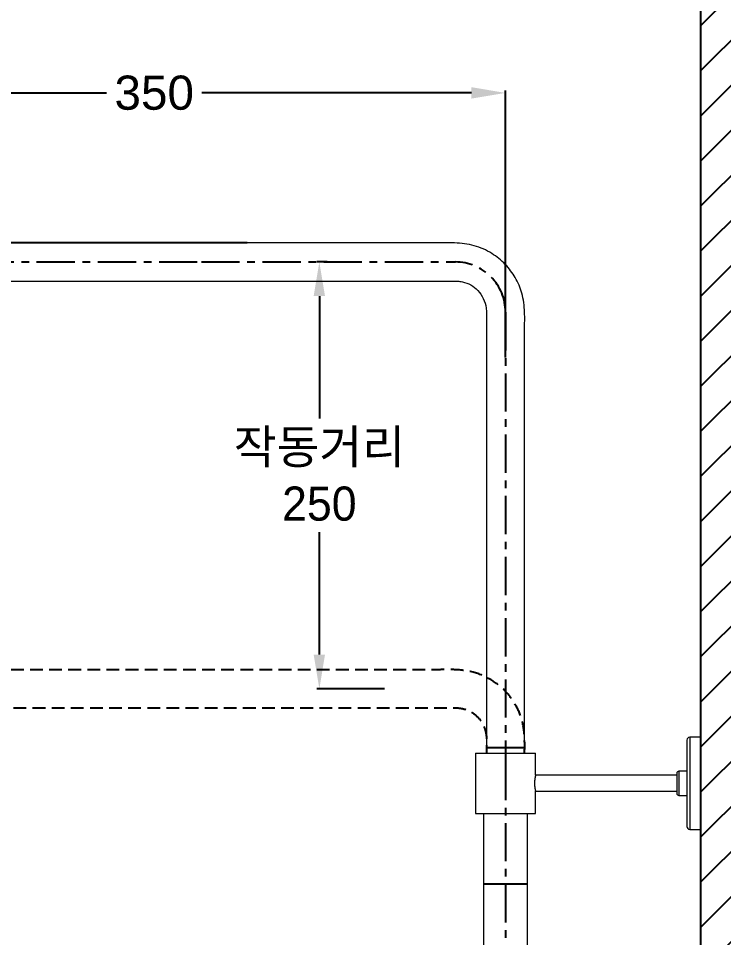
# Model space of a CAD drawing. Header units: millimetres. Extents: x 2915 to 5291, y 1031 to 4391.
# Drawn here: x 4539.6 to 4891, y 2787.4 to 3245.3 of the extents above; entities that cross this region are included whole.
import ezdxf

# ---------------------------------------------------------------- set-up
doc = ezdxf.new("R2010")
doc.units = ezdxf.units.MM
doc.linetypes.add('CENTERX2', pattern=[20.32, 12.7, -2.54, 2.54, -2.54])
doc.linetypes.add('HIDDEN', pattern=[9.525, 6.35, -3.175])
for name, color, linetype in [('CENTER', 1, 'CENTERX2'), ('hatch', 2, 'Continuous'), ('벽', 2, 'Continuous')]:
    doc.layers.add(name, color=color, linetype=linetype)
doc.styles.get("Standard").update_dxf_attribs({"font": 'arial.ttf'})
doc.dimstyles.new('ISO-25', dxfattribs={"dimtxt": 17, "dimasz": 17, "dimexe": 1.25, "dimexo": 0.625, "dimgap": 5, "dimtad": 1, "dimtih": 1, "dimtoh": 1, "dimdec": 1, "dimdsep": 46, "dimtxsty": 'Standard', "dimcen": 0, "dimclrd": 3, "dimclre": 3, "dimclrt": 4, "dimadec": 0, "dimazin": 0, "dimtfac": 1, "dimtdec": 1, "dimtmove": 0, "dimatfit": 3, "dimfxl": 1, "dimarcsym": 0})

# ---------------------------------------------------------------- blocks, each defined once
blk = doc.blocks.new('*D4')
at = {"color": 3, "lineweight": -2, "transparency": 16777216}
for p, q in [((4332.29, 3039.37), (4332.29, 3286.19)), ((4349.29, 3284.94), (4572.27, 3284.94)), ((4862.62, 3284.94), (4639.64, 3284.94)), ((4879.62, 2887.91), (4879.62, 3286.19))]:
    blk.add_line(p, q, dxfattribs=at)
at = {"color": 3, "transparency": 16777216}
for points in [[(4349.29, 3287.77), (4349.29, 3282.11), (4332.29, 3284.94)], [(4862.62, 3287.77), (4862.62, 3282.11), (4879.62, 3284.94)]]:
    blk.add_solid(points, dxfattribs=at)
at = {"layer": 'Defpoints', "color": 0, "transparency": 16777216}
for p in [(4332.29, 3284.94), (4332.29, 3038.75), (4879.62, 2887.29)]:
    blk.add_point(p, dxfattribs=at)
at = {"color": 4, "transparency": 16777216, "insert": (4605.95, 3284.94), "char_height": 17, "attachment_point": 5}
blk.add_mtext('547.3', dxfattribs=at)
blk = doc.blocks.new('*D5')
at = {"color": 3, "lineweight": -2, "transparency": 16777216}
for p, q in [((4432.29, 3076.47), (4432.29, 3209.42)), ((4449.29, 3208.17), (4583.55, 3208.17)), ((4765.31, 3208.17), (4631.04, 3208.17)), ((4782.31, 3076.44), (4782.31, 3209.42))]:
    blk.add_line(p, q, dxfattribs=at)
at = {"color": 3, "transparency": 16777216}
for points in [[(4449.29, 3211.01), (4449.29, 3205.34), (4432.29, 3208.17)], [(4765.31, 3211.01), (4765.31, 3205.34), (4782.31, 3208.17)]]:
    blk.add_solid(points, dxfattribs=at)
at = {"layer": 'Defpoints', "color": 0, "transparency": 16777216}
for p in [(4782.31, 3208.17), (4432.29, 3075.85), (4782.31, 3075.82)]:
    blk.add_point(p, dxfattribs=at)
at = {"color": 4, "transparency": 16777216, "insert": (4607.3, 3208.17), "char_height": 17, "attachment_point": 5}
blk.add_mtext('350', dxfattribs=at)
blk = doc.blocks.new('*D6')
at = {"color": 3, "lineweight": -2, "transparency": 16777216}
for p, q in [((4693.42, 3123.95), (4688.31, 3123.95)), ((4689.56, 3106.95), (4689.56, 3045.93)), ((4689.56, 2928.38), (4689.56, 2989.39)), ((4722.02, 2911.38), (4688.31, 2911.38))]:
    blk.add_line(p, q, dxfattribs=at)
at = {"color": 3, "transparency": 16777216}
for points in [[(4686.72, 3106.95), (4692.39, 3106.95), (4689.56, 3123.95)], [(4686.72, 2928.38), (4692.39, 2928.38), (4689.56, 2911.38)]]:
    blk.add_solid(points, dxfattribs=at)
at = {"layer": 'Defpoints', "color": 0, "transparency": 16777216}
for p in [(4694.05, 3123.95), (4689.56, 2911.38), (4722.65, 2911.38)]:
    blk.add_point(p, dxfattribs=at)
at = {"color": 4, "transparency": 16777216, "insert": (4689.56, 3017.66), "char_height": 17, "attachment_point": 5}
blk.add_mtext('{\\fGulim|b0|i0|c129|p50;작동거리\\P250}', dxfattribs=at)
blk = doc.blocks.new('*D11')
at = {"color": 3, "lineweight": -2, "transparency": 16777216}
for p, q in [((4462.48, 3133.45), (4222.2, 3133.45)), ((4223.45, 3116.45), (4223.45, 2549.91)), ((4223.45, 1951.09), (4223.45, 2517.62)), ((4801.67, 1934.09), (4222.2, 1934.09))]:
    blk.add_line(p, q, dxfattribs=at)
at = {"color": 3, "transparency": 16777216}
for points in [[(4220.61, 3116.45), (4226.28, 3116.45), (4223.45, 3133.45)], [(4220.61, 1951.09), (4226.28, 1951.09), (4223.45, 1934.09)]]:
    blk.add_solid(points, dxfattribs=at)
at = {"layer": 'Defpoints', "color": 0, "transparency": 16777216}
for p in [(4463.1, 3133.45), (4223.45, 1934.09), (4802.29, 1934.09)]:
    blk.add_point(p, dxfattribs=at)
at = {"color": 4, "transparency": 16777216, "insert": (4223.45, 2533.77), "char_height": 17, "attachment_point": 5}
blk.add_mtext('(1180~1430)', dxfattribs=at)

msp = doc.modelspace()

# ---------------------------------------------------------------- hatches: boundary and pattern name
at = {"layer": 'hatch'}
h = msp.add_hatch(dxfattribs=at)
h.set_pattern_fill('ANSI31', color=256, scale=5)
h.set_pattern_definition([(45, (-10257.139, 6896.133), (-11.22532, 11.22532), [])])
h.paths.add_polyline_path([(4879.62, 1362.25), (4929.62, 1362.25), (4929.62, 3432.82), (4879.62, 3432.82)])

# ---------------------------------------------------------------- linework, layer by layer
for p, q in [((4653.55, 3133.45), (4369.6, 3133.45)), ((4772.79, 2882.13), (4791.85, 2882.13)), ((4793.29, 2814.01), (4771.29, 2814.01))]:
    msp.add_line(p, q)
at = {"linetype": 'Continuous', "lineweight": 18, "extrusion": (0, 1, 0)}
for p, q in [((4872.62, 2885.79), (4872.62, 2842.79)), ((4879.62, 2887.29), (4874.12, 2887.29)), ((4879.62, 2887.29), (4879.62, 2841.29)), ((4767.29, 2879.29), (4797.29, 2879.29)), ((4767.29, 2879.29), (4767.29, 2849.29)), ((4797.29, 2868.29), (4797.29, 2879.29)), ((4867.62, 2868.29), (4797.29, 2868.29)), ((4867.62, 2869.29), (4867.62, 2859.29)), ((4872.62, 2870.29), (4868.62, 2870.29)), ((4797.28, 2860.29), (4867.62, 2860.29)), ((4797.29, 2849.29), (4797.29, 2860.34)), ((4868.62, 2858.29), (4872.62, 2858.29)), ((4767.29, 2849.29), (4797.29, 2849.29)), ((4771.29, 2849.29), (4771.29, 2776.75)), ((4793.29, 2735.52), (4793.29, 2849.29)), ((4874.12, 2841.29), (4879.62, 2841.29))]:
    msp.add_line(p, q, dxfattribs=at)
at = {"linetype": 'Continuous', "lineweight": 13, "extrusion": (0, 1, 0)}
for p, q in [((4874.12, 2887.29), (4874.12, 2841.29)), ((4868.62, 2870.29), (4868.62, 2858.29))]:
    msp.add_line(p, q, dxfattribs=at)
at = {"linetype": 'Continuous', "lineweight": 18}
for centre, radius, start, end in [((4874.12, 2885.79), 1.5, 90, 180), ((4868.62, 2869.29), 1, 90, 180), ((4868.62, 2859.29), 1, 180, 270), ((4874.12, 2842.79), 1.5, 180, 270)]:
    msp.add_arc(centre, radius, start, end, dxfattribs=at)
for points, knots in [([(4791.79, 2879.29), (4791.79, 2881.67), (4791.79, 2884.04), (4791.79, 2886.42), (4791.79, 2917.27), (4791.79, 2948.11), (4791.79, 2978.96), (4791.79, 2980.46), (4791.79, 2987.6), (4791.79, 3000.58), (4791.79, 3018.09), (4791.79, 3035.22), (4791.8, 3051.68), (4791.78, 3066.68), (4791.81, 3079.56), (4791.74, 3090.09), (4791.99, 3099.27), (4790.98, 3108.15), (4787.47, 3116.31), (4782.33, 3123.08), (4775.4, 3128.66), (4766.75, 3132.61), (4757.47, 3133.63), (4748.54, 3133.4), (4739.91, 3133.46), (4725.54, 3133.44), (4704.88, 3133.45), (4677.87, 3133.45), (4650.23, 3133.45), (4622.86, 3133.45), (4596, 3133.45), (4571.55, 3133.45), (4549.22, 3133.45), (4528.86, 3133.45), (4508.78, 3133.45), (4493.12, 3133.45), (4482.07, 3133.44), (4475.33, 3133.44), (4468.95, 3133.46), (4462.76, 3133.42), (4456.83, 3133.56), (4450.74, 3133.02), (4444.51, 3131.2), (4437.98, 3127.87), (4431.78, 3122.57), (4426.53, 3115.37), (4423.52, 3107.41), (4422.68, 3100.21), (4422.82, 3094.36), (4422.79, 3090.75), (4422.79, 3088.95)], [-0.185258, -0.185258, -0.185258, -0.185258, -0.172004, -0.172004, -0.172004, 0, 0, 0, 0.008359, 0.039836, 0.07238, 0.105992, 0.135347, 0.164202, 0.189643, 0.207147, 0.222891, 0.240881, 0.256479, 0.271816, 0.287865, 0.305605, 0.324044, 0.339334, 0.355465, 0.372162, 0.419444, 0.470697, 0.522747, 0.573608, 0.62328, 0.672525, 0.709952, 0.747809, 0.786061, 0.821935, 0.835127, 0.84766, 0.859533, 0.870719, 0.882187, 0.892562, 0.904665, 0.918177, 0.933135, 0.949697, 0.967381, 0.979911, 0.989928, 1, 1, 1, 1]), ([(4441.79, 3088.95), (4441.79, 3090.52), (4441.8, 3093.62), (4441.77, 3097.77), (4441.84, 3101.73), (4442.96, 3105.31), (4444.94, 3108.72), (4447.72, 3111.35), (4450.9, 3113.24), (4455.16, 3114.57), (4460.8, 3114.39), (4467.49, 3114.47), (4474.52, 3114.44), (4486.22, 3114.45), (4507.9, 3114.45), (4537.9, 3114.45), (4571.27, 3114.45), (4604.66, 3114.45), (4640.15, 3114.44), (4678.65, 3114.46), (4711.28, 3114.42), (4737, 3114.49), (4750.35, 3114.35), (4758.09, 3114.5), (4761.51, 3114.05), (4765.12, 3112.69), (4768.76, 3109.81), (4771.49, 3105.83), (4773.07, 3100.45), (4772.68, 3093.77), (4772.83, 3086.05), (4772.78, 3077.82), (4772.8, 3063.89), (4772.79, 3048.71), (4772.79, 3032.29), (4772.79, 3019.8), (4772.79, 3006.05), (4772.79, 2992.25), (4772.79, 2982.96), (4772.79, 2978.95), (4772.79, 2958.34), (4772.79, 2937.73), (4772.79, 2917.12), (4772.79, 2907.14), (4772.79, 2897.16), (4772.79, 2887.18), (4772.79, 2885.37), (4772.79, 2883.57), (4772.79, 2881.77), (4772.79, 2880.94), (4772.79, 2880.12), (4772.79, 2879.29)], [0, 0, 0, 0, 0.009831, 0.019451, 0.026022, 0.034549, 0.042641, 0.050464, 0.058252, 0.06571, 0.07806, 0.093252, 0.107737, 0.1221, 0.166601, 0.243614, 0.310113, 0.375758, 0.452932, 0.532505, 0.617049, 0.657512, 0.69365, 0.700755, 0.705967, 0.715231, 0.724541, 0.73463, 0.744978, 0.759083, 0.776201, 0.793486, 0.810627, 0.863522, 0.888629, 0.913545, 0.941793, 0.974818, 1, 1, 1, 1.129179, 1.129179, 1.129179, 1.191726, 1.191726, 1.191726, 1.203022, 1.203022, 1.203022, 1.208206, 1.208206, 1.208206, 1.208206]), ([(4797.29, 2868.29), (4797.29, 2868.29), (4797.29, 2868.28), (4797.28, 2868.26), (4797.27, 2868.22), (4797.26, 2868.15), (4797.24, 2868.11), (4797.24, 2868.1), (4797.24, 2868.08), (4797.23, 2868.06), (4797.22, 2868.03), (4797.22, 2868.01), (4797.2, 2867.93), (4797.17, 2867.82), (4797.14, 2867.69), (4797.12, 2867.58), (4797.11, 2867.54), (4797.1, 2867.48), (4797.09, 2867.46), (4797.08, 2867.42), (4797.06, 2867.32), (4797.04, 2867.21), (4797, 2867.02), (4796.99, 2866.93), (4796.95, 2866.73), (4796.94, 2866.62), (4796.91, 2866.49), (4796.91, 2866.46), (4796.9, 2866.4), (4796.89, 2866.32), (4796.88, 2866.23), (4796.86, 2866.06), (4796.83, 2865.83), (4796.81, 2865.58), (4796.79, 2865.39), (4796.79, 2865.33), (4796.78, 2865.23), (4796.78, 2865.2), (4796.77, 2865.14), (4796.77, 2865.1), (4796.76, 2864.94), (4796.75, 2864.68), (4796.75, 2864.42), (4796.75, 2864.16), (4796.75, 2864.03), (4796.76, 2863.83), (4796.76, 2863.77), (4796.76, 2863.63), (4796.77, 2863.57), (4796.78, 2863.38), (4796.79, 2863.12), (4796.82, 2862.88), (4796.83, 2862.73), (4796.84, 2862.7), (4796.84, 2862.64), (4796.85, 2862.61), (4796.86, 2862.52), (4796.86, 2862.46), (4796.89, 2862.28), (4796.92, 2862.06), (4796.95, 2861.85), (4796.98, 2861.7), (4796.99, 2861.65), (4797, 2861.58), (4797, 2861.55), (4797.01, 2861.51), (4797.04, 2861.39), (4797.06, 2861.28), (4797.09, 2861.12), (4797.11, 2861.04), (4797.14, 2860.89), (4797.16, 2860.83), (4797.18, 2860.75), (4797.18, 2860.73), (4797.19, 2860.7), (4797.2, 2860.66), (4797.21, 2860.62), (4797.23, 2860.55), (4797.25, 2860.46), (4797.26, 2860.39), (4797.27, 2860.35), (4797.28, 2860.34), (4797.28, 2860.33), (4797.28, 2860.32), (4797.28, 2860.32), (4797.29, 2860.31), (4797.29, 2860.3), (4797.29, 2860.29), (4797.29, 2860.29), (4797.29, 2860.29)], [0, 0, 0, 0, 0.031247, 0.031247, 0.062493, 0.09374, 0.09374, 0.101552, 0.101552, 0.109364, 0.109364, 0.124987, 0.124987, 0.156234, 0.18748, 0.18748, 0.203104, 0.203104, 0.210915, 0.210915, 0.218727, 0.249974, 0.249974, 0.281221, 0.281221, 0.312467, 0.312467, 0.320279, 0.320279, 0.328091, 0.343714, 0.343714, 0.374961, 0.406208, 0.406208, 0.421831, 0.421831, 0.429643, 0.429643, 0.437454, 0.437454, 0.468701, 0.499948, 0.499948, 0.531195, 0.531195, 0.546818, 0.546818, 0.562441, 0.562441, 0.593688, 0.624935, 0.624935, 0.632746, 0.632746, 0.640558, 0.640558, 0.656182, 0.656182, 0.687428, 0.718675, 0.718675, 0.734298, 0.734298, 0.74211, 0.74211, 0.749922, 0.781168, 0.781168, 0.812415, 0.812415, 0.843662, 0.843662, 0.851474, 0.851474, 0.859285, 0.874909, 0.874909, 0.906155, 0.937402, 0.937402, 0.953026, 0.953026, 0.960837, 0.960837, 0.968649, 0.968649, 0.999896, 1, 1, 1, 1])]:
    msp.add_open_spline(points, degree=3, knots=knots, dxfattribs=at)
at = {"color": 251, "linetype": 'HIDDEN', "lineweight": -3, "true_color": 0x636466}
for points, knots in [([(4791.81, 2879.29), (4791.85, 2881.62), (4791.94, 2887.18), (4790.98, 2895.58), (4787.47, 2903.74), (4782.33, 2910.51), (4775.4, 2916.08), (4766.75, 2920.04), (4757.47, 2921.06), (4748.54, 2920.83), (4739.91, 2920.89), (4725.54, 2920.86), (4704.88, 2920.88), (4677.87, 2920.87), (4650.23, 2920.88), (4622.86, 2920.87), (4596, 2920.88), (4571.55, 2920.88), (4549.22, 2920.88), (4528.86, 2920.88), (4508.78, 2920.88), (4493.12, 2920.88), (4482.07, 2920.87), (4475.33, 2920.87), (4468.95, 2920.89), (4462.76, 2920.85), (4456.83, 2920.99), (4450.74, 2920.45), (4444.51, 2918.63), (4437.98, 2915.3), (4431.78, 2910), (4426.53, 2902.8), (4423.52, 2894.84), (4422.68, 2887.64), (4422.82, 2881.78), (4422.79, 2878.18), (4422.79, 2876.38)], [0.2098602, 0.2098602, 0.2098602, 0.2098602, 0.222891, 0.2408807, 0.2564788, 0.2718157, 0.2878655, 0.3056047, 0.3240441, 0.3393336, 0.3554655, 0.3721616, 0.4194437, 0.4706972, 0.5227471, 0.5736081, 0.6232804, 0.6725255, 0.709952, 0.7478088, 0.7860612, 0.8219347, 0.8351266, 0.8476595, 0.8595333, 0.870719, 0.8821872, 0.8925618, 0.9046646, 0.9181774, 0.9331349, 0.9496969, 0.9673815, 0.9799107, 0.9899277, 1, 1, 1, 1]), ([(4441.79, 2876.38), (4441.79, 2877.94), (4441.8, 2881.05), (4441.77, 2885.2), (4441.84, 2889.16), (4442.96, 2892.74), (4444.94, 2896.15), (4447.72, 2898.78), (4450.9, 2900.67), (4455.16, 2902), (4460.8, 2901.82), (4467.49, 2901.9), (4474.52, 2901.87), (4486.22, 2901.88), (4507.9, 2901.88), (4537.9, 2901.88), (4571.27, 2901.88), (4604.66, 2901.88), (4640.15, 2901.87), (4678.65, 2901.88), (4711.28, 2901.85), (4737, 2901.92), (4750.35, 2901.78), (4758.09, 2901.93), (4761.51, 2901.48), (4765.12, 2900.12), (4768.76, 2897.24), (4771.49, 2893.26), (4773.07, 2887.88), (4772.8, 2883.14), (4772.76, 2880.09), (4772.76, 2879.29)], [0, 0, 0, 0, 0.0098315, 0.0194513, 0.0260222, 0.0345489, 0.0426412, 0.0504639, 0.0582516, 0.0657102, 0.0780605, 0.0932524, 0.1077373, 0.1220996, 0.1666011, 0.2436141, 0.3101129, 0.3757578, 0.4529324, 0.5325045, 0.6170488, 0.6575124, 0.6936503, 0.700755, 0.705967, 0.7152311, 0.7245414, 0.7346296, 0.7449777, 0.7590835, 0.764095, 0.764095, 0.764095, 0.764095])]:
    msp.add_open_spline(points, degree=3, knots=knots, dxfattribs=at)
at = {"layer": 'CENTER', "ltscale": 1.5}
msp.add_lwpolyline([(4432.29, 3016.75), (4432.29, 3098.95, -0.414214), (4457.29, 3123.95), (4630.78, 3123.95), (4757.31, 3123.95, -0.414236), (4782.31, 3098.94), (4782.29, 2874.97), (4782.29, 1837.41)], format="xyb", dxfattribs=at)
at = {"layer": '벽'}
msp.add_line((4879.62, 1362.25), (4879.62, 3504.23), dxfattribs=at)

# ---------------------------------------------------------------- dimensions: what is measured, and where the dimension line sits
for base, p1, p2, picture, middle in [((4332.29, 3284.94), (4879.62, 2887.29), (4332.29, 3038.75), '*D4', (4605.95, 3284.94)), ((4782.31, 3208.17), (4432.29, 3075.85), (4782.31, 3075.82), '*D5', (4607.3, 3208.17))]:
    dim = msp.add_linear_dim(base=base, p1=p1, p2=p2, dimstyle='ISO-25', override={"dimtad": 0})
    dim.commit()
    dim.dimension.update_dxf_attribs({"geometry": picture, "text_midpoint": middle})
dim = msp.add_linear_dim(base=(4223.45, 1934.09), p1=(4463.1, 3133.45), p2=(4802.29, 1934.09), angle=90, text='(1180~1430)', dimstyle='ISO-25')
dim.commit()
dim.dimension.update_dxf_attribs({"geometry": '*D11', "text_midpoint": (4223.45, 2533.77)})
dim = msp.add_linear_dim(base=(4689.56, 2911.38), p1=(4694.05, 3123.95), p2=(4722.65, 2911.38), angle=90, text='{\\fGulim|b0|i0|c129|p50;작동거리\\P250}', dimstyle='ISO-25', override={"dimtad": 0})
dim.commit()
dim.dimension.update_dxf_attribs({"geometry": '*D6', "text_midpoint": (4689.56, 3017.66)})

doc.saveas('drawing.dxf')
